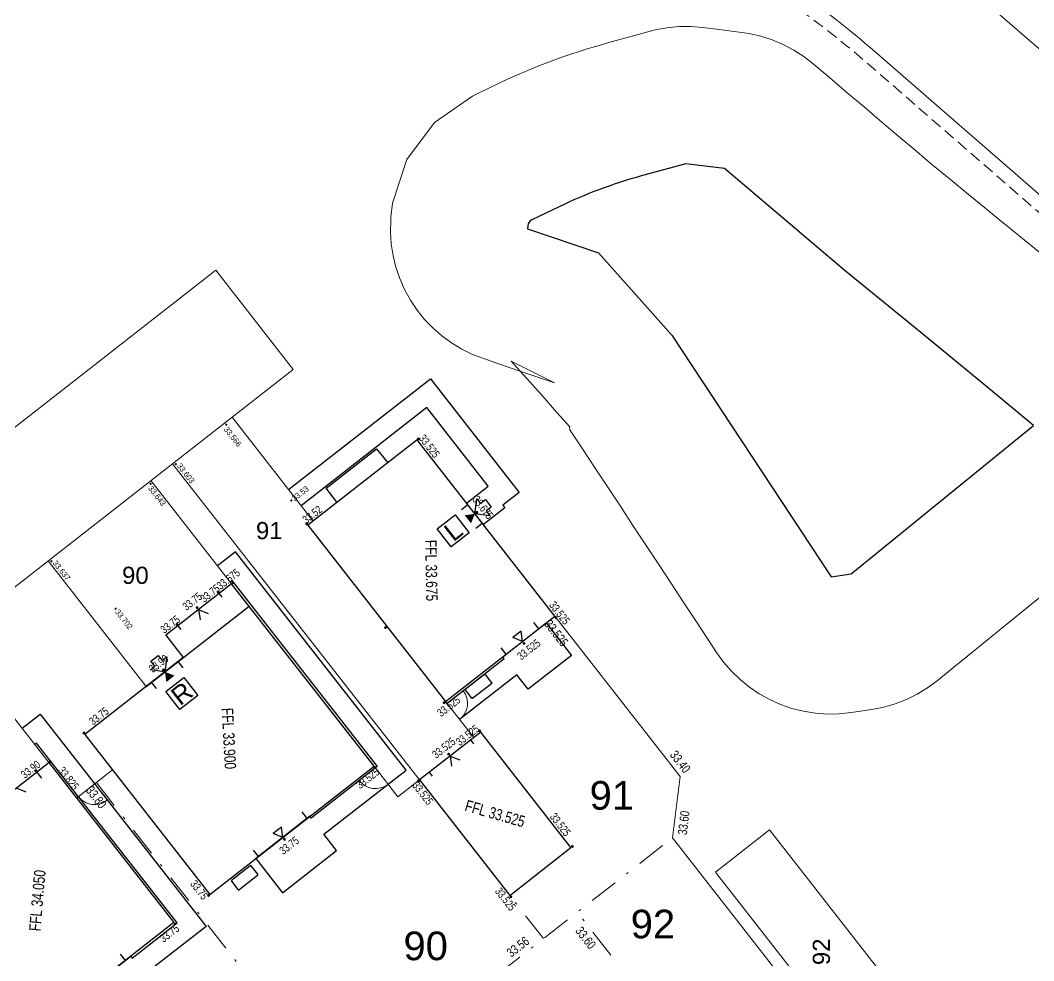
# Model space of a CAD drawing. Header units: metres. Extents: x 337936 to 338610, y 373199 to 374026.
# Drawn here: x 338038.3 to 338082.6, y 373795.63 to 373836.73 of the extents above; entities that cross this region are included whole.
import ezdxf

# ---------------------------------------------------------------- set-up
doc = ezdxf.new("R2010")
doc.units = ezdxf.units.M
doc.linetypes.add('DASHDOT', pattern=[25.4, 12.7, -6.35, 0, -6.35])
doc.linetypes.add('DASHED', pattern=[0.75, 0.5, -0.25])
for name, color, linetype in [('A-WH_HT-Access-Main', 252, 'Continuous'), ('A-WH_HT-Services-ASHP', 252, 'Continuous'), ('A-WH_HT-Wall-Structure', 252, 'Continuous'), ('DGL-Paths', 252, 'Continuous'), ('EARTHWORKS', 252, 'Continuous'), ('EXTERNAL_WORKS_BACK_OF_FOOTWAY_LEVELS', 7, 'Continuous'), ('HOUSE_EXTERNAL_LEVELS', 7, 'Continuous'), ('HOUSE_SLAB_LEVEL', 7, 'Continuous'), ('PLOT_BOUNDARY_ANNOTATION', 7, 'Continuous')]:
    doc.layers.add(name, color=color, linetype=linetype)
doc.layers.add('A-WH_HT-Wall-Door Openings', color=252, linetype='Continuous', plot=False)
for name, color, linetype, lineweight in [('Basin Adoption Boundary', 252, 'Continuous', 0), ('DGL_BT Gates', 252, 'Continuous', 9), ('DGL_BT Rear Fencing', 252, 'DASHDOT', 9), ('DGL_BT-Screen Fence', 252, 'FENCELINE2', 9), ('DGL_DRIVE', 252, 'Continuous', 9), ('DGL_Plot Parking', 252, 'Continuous', 9), ('DGL_PlotNo', 252, 'Continuous', 9), ('DGL_ROAD_KERBLINE', 252, 'Continuous', 9), ('DGL_VERGE', 252, 'DASHED', 9)]:
    doc.layers.add(name, color=color, linetype=linetype, lineweight=lineweight)
doc.layers.add('HOUSE_DOORS', color=3, linetype='Continuous', true_color=0x00ff00)
doc.styles.add('AnnotativeArial', font='arial.ttf', dxfattribs={"height": 2})
doc.styles.add('ESTROAD', font='arial.ttf', dxfattribs={"width": 0.75})
doc.styles.get("Standard").update_dxf_attribs({"font": 'arial.ttf'})
doc.linetypes.add('FENCELINE2', pattern='A,6.35,-2.54,[132,ltypeshp.shx,S=2.54,R=0,X=-2.54,Y=0],-2.54,25.4', length=36.83)

msp = doc.modelspace()

# ---------------------------------------------------------------- hatches: boundary and pattern name
at = {"layer": 'EXTERNAL_WORKS_BACK_OF_FOOTWAY_LEVELS'}
h = msp.add_hatch(color=256, dxfattribs=at)
edge = h.paths.add_edge_path(flags=17)
edge.add_ellipse((338047.305, 373819.059), major_axis=(0.0354, 0.0354), ratio=1, start_angle=45, end_angle=225, ccw=False)
edge.add_ellipse((338047.305, 373819.059), major_axis=(0.0354, 0.0354), ratio=1, start_angle=225, end_angle=405, ccw=False)
h = msp.add_hatch(color=256, dxfattribs=at)
edge = h.paths.add_edge_path(flags=17)
edge.add_ellipse((338045.097, 373817.333), major_axis=(0.0354, 0.0354), ratio=1, start_angle=45, end_angle=225, ccw=False)
edge.add_ellipse((338045.097, 373817.333), major_axis=(0.0354, 0.0354), ratio=1, start_angle=225, end_angle=405, ccw=False)
h = msp.add_hatch(color=256, dxfattribs=at)
edge = h.paths.add_edge_path(flags=17)
edge.add_ellipse((338043.995, 373816.473), major_axis=(0.0354, 0.0354), ratio=1, start_angle=45, end_angle=225, ccw=False)
edge.add_ellipse((338043.995, 373816.473), major_axis=(0.0354, 0.0354), ratio=1, start_angle=225, end_angle=405, ccw=False)
h = msp.add_hatch(color=256, dxfattribs=at)
edge = h.paths.add_edge_path(flags=17)
edge.add_ellipse((338050.149, 373815.744), major_axis=(0.0354, 0.0354), ratio=1, start_angle=45, end_angle=225, ccw=False)
edge.add_ellipse((338050.149, 373815.744), major_axis=(0.0354, 0.0354), ratio=1, start_angle=225, end_angle=405, ccw=False)
h = msp.add_hatch(color=256, dxfattribs=at)
edge = h.paths.add_edge_path(flags=17)
edge.add_ellipse((338039.661, 373813.087), major_axis=(0.0354, 0.0354), ratio=1, start_angle=45, end_angle=225, ccw=False)
edge.add_ellipse((338039.661, 373813.087), major_axis=(0.0354, 0.0354), ratio=1, start_angle=225, end_angle=405, ccw=False)
h = msp.add_hatch(color=256, dxfattribs=at)
edge = h.paths.add_edge_path(flags=17)
edge.add_ellipse((338042.47, 373811.013), major_axis=(0.0354, 0.0354), ratio=1, start_angle=45, end_angle=225, ccw=False)
edge.add_ellipse((338042.47, 373811.013), major_axis=(0.0354, 0.0354), ratio=1, start_angle=225, end_angle=405, ccw=False)
at = {"layer": 'HOUSE_DOORS'}
for points in [[(338058.174, 373815.16), (338058.006, 373814.743), (338057.729, 373815.098)], [(338044.624, 373808.255), (338045.042, 373808.086), (338044.687, 373807.809)]]:
    msp.add_hatch(color=256, dxfattribs=at).paths.add_polyline_path(points, flags=17)
at = {"layer": 'HOUSE_EXTERNAL_LEVELS'}
h = msp.add_hatch(color=256, dxfattribs=at)
edge = h.paths.add_edge_path(flags=17)
edge.add_ellipse((338055.707, 373818.437), major_axis=(-0.0448, 0.0448), ratio=1, start_angle=-97, end_angle=83, ccw=False)
edge.add_ellipse((338055.707, 373818.437), major_axis=(-0.0448, 0.0448), ratio=1, start_angle=83, end_angle=263, ccw=False)
h = msp.add_hatch(color=256, dxfattribs=at)
edge = h.paths.add_edge_path(flags=17)
edge.add_ellipse((338058.26, 373815.227), major_axis=(0.0448, 0.0448), ratio=1, start_angle=83, end_angle=263, ccw=False)
edge.add_ellipse((338058.26, 373815.227), major_axis=(0.0448, 0.0448), ratio=1, start_angle=263, end_angle=443, ccw=False)
h = msp.add_hatch(color=256, dxfattribs=at)
edge = h.paths.add_edge_path(flags=17)
edge.add_ellipse((338050.825, 373814.716), major_axis=(0.0448, 0.0448), ratio=1, start_angle=83, end_angle=263, ccw=False)
edge.add_ellipse((338050.825, 373814.716), major_axis=(0.0448, 0.0448), ratio=1, start_angle=263, end_angle=443, ccw=False)
h = msp.add_hatch(color=256, dxfattribs=at)
edge = h.paths.add_edge_path(flags=17)
edge.add_ellipse((338047.596, 373812.147), major_axis=(0.0448, 0.0448), ratio=1, start_angle=83, end_angle=263, ccw=False)
edge.add_ellipse((338047.596, 373812.147), major_axis=(0.0448, 0.0448), ratio=1, start_angle=263, end_angle=443, ccw=False)
h = msp.add_hatch(color=256, dxfattribs=at)
edge = h.paths.add_edge_path(flags=17)
edge.add_ellipse((338046.955, 373811.74), major_axis=(0.0448, 0.0448), ratio=1, start_angle=83, end_angle=263, ccw=False)
edge.add_ellipse((338046.955, 373811.74), major_axis=(0.0448, 0.0448), ratio=1, start_angle=263, end_angle=443, ccw=False)
h = msp.add_hatch(color=256, dxfattribs=at)
edge = h.paths.add_edge_path(flags=17)
edge.add_ellipse((338046.031, 373811.062), major_axis=(-0.0448, 0.0448), ratio=1, start_angle=83, end_angle=263, ccw=False)
edge.add_ellipse((338046.031, 373811.062), major_axis=(-0.0448, 0.0448), ratio=1, start_angle=-97, end_angle=83, ccw=False)
h = msp.add_hatch(color=256, dxfattribs=at)
edge = h.paths.add_edge_path(flags=17)
edge.add_ellipse((338045.151, 373810.33), major_axis=(0.0448, 0.0448), ratio=1, start_angle=83, end_angle=263, ccw=False)
edge.add_ellipse((338045.151, 373810.33), major_axis=(0.0448, 0.0448), ratio=1, start_angle=263, end_angle=443, ccw=False)
h = msp.add_hatch(color=256, dxfattribs=at)
edge = h.paths.add_edge_path(flags=17)
edge.add_ellipse((338061.715, 373810.629), major_axis=(-0.0448, 0.0448), ratio=1, start_angle=-97, end_angle=83, ccw=False)
edge.add_ellipse((338061.715, 373810.629), major_axis=(-0.0448, 0.0448), ratio=1, start_angle=83, end_angle=263, ccw=False)
h = msp.add_hatch(color=256, dxfattribs=at)
edge = h.paths.add_edge_path(flags=17)
edge.add_ellipse((338054.267, 373810.188), major_axis=(-0.0448, 0.0448), ratio=1, start_angle=-45, end_angle=135, ccw=False)
edge.add_ellipse((338054.267, 373810.188), major_axis=(-0.0448, 0.0448), ratio=1, start_angle=135, end_angle=315, ccw=False)
h = msp.add_hatch(color=256, dxfattribs=at)
edge = h.paths.add_edge_path(flags=17)
edge.add_ellipse((338060.322, 373809.496), major_axis=(-0.0448, 0.0448), ratio=1, start_angle=-97, end_angle=83, ccw=False)
edge.add_ellipse((338060.322, 373809.496), major_axis=(-0.0448, 0.0448), ratio=1, start_angle=83, end_angle=263, ccw=False)
h = msp.add_hatch(color=256, dxfattribs=at)
edge = h.paths.add_edge_path(flags=17)
edge.add_ellipse((338044.558, 373808.34), major_axis=(-0.0448, 0.0448), ratio=1, start_angle=83, end_angle=263, ccw=False)
edge.add_ellipse((338044.558, 373808.34), major_axis=(-0.0448, 0.0448), ratio=1, start_angle=-97, end_angle=83, ccw=False)
h = msp.add_hatch(color=256, dxfattribs=at)
edge = h.paths.add_edge_path(flags=17)
edge.add_ellipse((338056.832, 373806.908), major_axis=(0.0448, 0.0448), ratio=1, start_angle=263, end_angle=443, ccw=False)
edge.add_ellipse((338056.832, 373806.908), major_axis=(0.0448, 0.0448), ratio=1, start_angle=83, end_angle=263, ccw=False)
h = msp.add_hatch(color=256, dxfattribs=at)
edge = h.paths.add_edge_path(flags=17)
edge.add_ellipse((338041.082, 373805.58), major_axis=(0.0448, 0.0448), ratio=1, start_angle=83, end_angle=263, ccw=False)
edge.add_ellipse((338041.082, 373805.58), major_axis=(0.0448, 0.0448), ratio=1, start_angle=263, end_angle=443, ccw=False)
h = msp.add_hatch(color=256, dxfattribs=at)
edge = h.paths.add_edge_path(flags=17)
edge.add_ellipse((338058.387, 373805.678), major_axis=(0.0448, 0.0448), ratio=1, start_angle=263, end_angle=443, ccw=False)
edge.add_ellipse((338058.387, 373805.678), major_axis=(0.0448, 0.0448), ratio=1, start_angle=83, end_angle=263, ccw=False)
h = msp.add_hatch(color=256, dxfattribs=at)
edge = h.paths.add_edge_path(flags=17)
edge.add_ellipse((338057.028, 373804.66), major_axis=(-0.0448, 0.0448), ratio=1, start_angle=83, end_angle=263, ccw=False)
edge.add_ellipse((338057.028, 373804.66), major_axis=(-0.0448, 0.0448), ratio=1, start_angle=-97, end_angle=83, ccw=False)
h = msp.add_hatch(color=256, dxfattribs=at)
edge = h.paths.add_edge_path(flags=17)
edge.add_ellipse((338039.608, 373804.336), major_axis=(-0.0448, 0.0448), ratio=1, start_angle=-97, end_angle=83, ccw=False)
edge.add_ellipse((338039.608, 373804.336), major_axis=(-0.0448, 0.0448), ratio=1, start_angle=83, end_angle=263, ccw=False)
h = msp.add_hatch(color=256, dxfattribs=at)
edge = h.paths.add_edge_path(flags=17)
edge.add_ellipse((338038.981, 373803.94), major_axis=(0.0448, 0.0448), ratio=1, start_angle=83, end_angle=263, ccw=False)
edge.add_ellipse((338038.981, 373803.94), major_axis=(0.0448, 0.0448), ratio=1, start_angle=263, end_angle=443, ccw=False)
h = msp.add_hatch(color=256, dxfattribs=at)
edge = h.paths.add_edge_path(flags=17)
edge.add_ellipse((338053.81, 373804.073), major_axis=(0.0448, 0.0448), ratio=1, start_angle=263, end_angle=443, ccw=False)
edge.add_ellipse((338053.81, 373804.073), major_axis=(0.0448, 0.0448), ratio=1, start_angle=83, end_angle=263, ccw=False)
h = msp.add_hatch(color=256, dxfattribs=at)
edge = h.paths.add_edge_path(flags=17)
edge.add_ellipse((338055.7, 373803.485), major_axis=(-0.0448, 0.0448), ratio=1, start_angle=-97, end_angle=83, ccw=False)
edge.add_ellipse((338055.7, 373803.485), major_axis=(-0.0448, 0.0448), ratio=1, start_angle=83, end_angle=263, ccw=False)
h = msp.add_hatch(color=256, dxfattribs=at)
edge = h.paths.add_edge_path(flags=17)
edge.add_ellipse((338049.846, 373800.932), major_axis=(-0.0448, 0.0448), ratio=1, start_angle=-97, end_angle=83, ccw=False)
edge.add_ellipse((338049.846, 373800.932), major_axis=(-0.0448, 0.0448), ratio=1, start_angle=83, end_angle=263, ccw=False)
h = msp.add_hatch(color=256, dxfattribs=at)
edge = h.paths.add_edge_path(flags=17)
edge.add_ellipse((338062.432, 373800.62), major_axis=(-0.0448, 0.0448), ratio=1, start_angle=83, end_angle=263, ccw=False)
edge.add_ellipse((338062.432, 373800.62), major_axis=(-0.0448, 0.0448), ratio=1, start_angle=-97, end_angle=83, ccw=False)
h = msp.add_hatch(color=256, dxfattribs=at)
edge = h.paths.add_edge_path(flags=17)
edge.add_ellipse((338046.534, 373798.481), major_axis=(-0.0448, 0.0448), ratio=1, start_angle=83, end_angle=263, ccw=False)
edge.add_ellipse((338046.534, 373798.481), major_axis=(-0.0448, 0.0448), ratio=1, start_angle=-97, end_angle=83, ccw=False)
h = msp.add_hatch(color=256, dxfattribs=at)
edge = h.paths.add_edge_path(flags=17)
edge.add_ellipse((338059.744, 373798.427), major_axis=(-0.0448, 0.0448), ratio=1, start_angle=-97, end_angle=83, ccw=False)
edge.add_ellipse((338059.744, 373798.427), major_axis=(-0.0448, 0.0448), ratio=1, start_angle=83, end_angle=263, ccw=False)
h = msp.add_hatch(color=256, dxfattribs=at)
edge = h.paths.add_edge_path(flags=17)
edge.add_ellipse((338045.061, 373797.237), major_axis=(0.0448, 0.0448), ratio=1, start_angle=263, end_angle=443, ccw=False)
edge.add_ellipse((338045.061, 373797.237), major_axis=(0.0448, 0.0448), ratio=1, start_angle=83, end_angle=263, ccw=False)

# ---------------------------------------------------------------- linework, layer by layer
at = {"layer": 'A-WH_HT-Access-Main'}
for points in [[(338058.174, 373815.16), (338058.255, 373815.813), (338058.415, 373815.608), (338058.635, 373815.78), (338058.887, 373815.458), (338058.667, 373815.285), (338058.827, 373815.08), (338058.174, 373815.16)], [(338044.624, 373808.255), (338043.972, 373808.335), (338044.177, 373808.495), (338044.004, 373808.716), (338044.327, 373808.968), (338044.499, 373808.747), (338044.705, 373808.908), (338044.624, 373808.255)]]:
    msp.add_lwpolyline(points, dxfattribs=at)
at = {"layer": 'A-WH_HT-Services-ASHP'}
for points in [[(338057.758, 373807.466, -0.414214), (338057.763, 373807.508), (338058.579, 373808.145, -0.414214), (338058.621, 373808.14), (338058.903, 373807.779, -0.414214), (338058.898, 373807.737), (338058.082, 373807.1, -0.414214), (338058.04, 373807.105)], [(338048.398, 373799.772, 0.414214), (338048.356, 373799.778), (338047.54, 373799.14, 0.414214), (338047.535, 373799.098), (338047.817, 373798.737, 0.414214), (338047.859, 373798.732), (338048.675, 373799.369, 0.414214), (338048.68, 373799.412)]]:
    msp.add_lwpolyline(points, format="xyb", close=True, dxfattribs=at)
at = {"layer": 'A-WH_HT-Wall-Door Openings', "linetype": 'ByBlock'}
for p, q in [((338057.582, 373815.346), (338057.86, 373815.563)), ((338058.212, 373814.541), (338058.49, 373814.758)), ((338047.133, 373811.512), (338047, 373811.682)), ((338060.968, 373810.139), (338060.751, 373810.417)), ((338045.328, 373810.102), (338045.196, 373810.272)), ((338059.542, 373809.025), (338059.325, 373809.302)), ((338045.422, 373808.43), (338045.205, 373808.708)), ((338044.261, 373807.524), (338044.044, 373807.802)), ((338039.243, 373803.604), (338039.026, 373803.882)), ((338050.847, 373801.851), (338050.63, 373802.129)), ((338048.712, 373800.183), (338048.495, 373800.461)), ((338042.896, 373795.639), (338042.679, 373795.917))]:
    msp.add_line(p, q, dxfattribs=at)
at = {"layer": 'A-WH_HT-Wall-Structure'}
for p, q in [((338058.13, 373805.11), (338057.997, 373805.28)), ((338056.325, 373803.701), (338056.193, 373803.87))]:
    msp.add_line(p, q, dxfattribs=at)
at = {"layer": 'A-WH_HT-Wall-Structure', "lineweight": -3}
for points in [[(338061.669, 373810.687), (338055.649, 373818.392), (338050.87, 373814.658), (338056.89, 373806.953)], [(338033.087, 373799.241), (338039.55, 373804.291), (338045.016, 373797.295), (338038.553, 373792.245)]]:
    msp.add_lwpolyline(points, close=True, dxfattribs=at)
msp.add_lwpolyline([(338052.156, 373815.662), (338051.671, 373816.283), (338053.879, 373818.008), (338054.364, 373817.388)], dxfattribs=at)
at = {"layer": 'A-WH_HT-Wall-Structure'}
for points in [[(338047.538, 373812.101), (338044.658, 373809.852), (338045.42, 373808.877), (338041.127, 373805.522), (338046.592, 373798.527), (338053.765, 373804.131)], [(338059.699, 373798.485), (338062.374, 373800.575), (338058.433, 373805.62), (338055.757, 373803.53)]]:
    msp.add_lwpolyline(points, close=True, dxfattribs=at)
msp.add_lwpolyline([(338043.787, 373807.6), (338048.3, 373811.126)], dxfattribs=at)
at = {"layer": 'Basin Adoption Boundary', "flags": 128}
for points in [[(338081.3, 373827.856), (338081.3, 373827.856), (338080.526, 373828.489), (338079.751, 373829.122), (338078.977, 373829.755), (338078.203, 373830.387), (338078.17, 373830.414), (338077.489, 373830.992), (338076.727, 373831.639), (338075.964, 373832.286), (338075.201, 373832.932), (338074.438, 373833.579), (338073.675, 373834.225), (338072.968, 373834.824), (338072.554, 373835.145), (338072.114, 373835.428), (338071.651, 373835.672), (338071.169, 373835.875), (338070.67, 373836.035), (338070.16, 373836.151), (338068.846, 373836.325), (338068.139, 373836.414), (338067.617, 373836.457), (338067.094, 373836.454), (338066.572, 373836.405), (338066.057, 373836.311), (338064.828, 373835.978), (338063.864, 373835.712), (338063.805, 373835.695), (338063.445, 373835.593), (338063.087, 373835.487), (338062.73, 373835.375), (338062.375, 373835.258), (338062.022, 373835.137), (338061.67, 373835.01), (338061.32, 373834.879), (338060.972, 373834.743), (338060.625, 373834.602), (338060.281, 373834.457), (338059.939, 373834.307), (338059.598, 373834.152), (338059.261, 373833.993), (338058.359, 373833.56), (338058.069, 373833.421), (338056.413, 373832.268), (338055.205, 373830.651), (338054.569, 373828.736), (338054.502, 373828.134), (338054.493, 373828.007), (338054.483, 373827.484), (338054.518, 373826.962), (338054.598, 373826.444), (338054.724, 373825.936), (338054.893, 373825.441), (338055.104, 373824.962), (338055.357, 373824.504), (338055.648, 373824.069), (338055.976, 373823.661), (338056.339, 373823.284), (338056.733, 373822.939), (338057.156, 373822.63), (338057.603, 373822.359), (338058.073, 373822.129), (338059.501, 373821.621), (338060.448, 373821.3), (338061.395, 373820.978), (338061.657, 373820.89), (338059.765, 373821.837), (338060.43, 373821.09), (338061.094, 373820.343), (338061.759, 373819.595), (338062.307, 373818.979), (338062.331, 373818.829), (338062.882, 373817.994), (338063.432, 373817.159), (338063.982, 373816.324), (338064.533, 373815.49), (338065.083, 373814.655), (338065.633, 373813.82), (338066.184, 373812.985), (338066.734, 373812.15), (338067.285, 373811.315), (338067.835, 373810.48), (338068.385, 373809.645), (338068.741, 373809.105), (338069.048, 373808.681), (338069.391, 373808.285), (338069.767, 373807.921), (338070.173, 373807.591), (338070.606, 373807.297), (338071.064, 373807.043), (338071.541, 373806.829), (338072.036, 373806.658), (338072.544, 373806.53), (338073.06, 373806.447), (338073.583, 373806.41), (338074.106, 373806.418), (338074.627, 373806.472), (338075.533, 373806.611), (338076.047, 373806.713), (338076.549, 373806.859), (338077.037, 373807.049), (338077.507, 373807.28), (338077.954, 373807.552), (338078.377, 373807.861), (338079.181, 373808.514), (338079.957, 373809.144), (338080.733, 373809.775), (338081.51, 373810.405), (338082.286, 373811.035), (338083.062, 373811.666)], [(338082.881, 373826.564), (338082.107, 373827.196), (338081.333, 373827.829), (338081.3, 373827.856)]]:
    msp.add_lwpolyline(points, dxfattribs=at)
at = {"layer": 'DGL-Paths'}
for points in [[(338050.029, 373816.222), (338056.227, 373821.064), (338060.106, 373816.098), (338059.397, 373815.544), (338059.489, 373815.426), (338058.544, 373814.687), (338057.805, 373815.633), (338058.751, 373816.372), (338056.072, 373819.801), (338050.583, 373815.513)], [(338047.476, 373812.18), (338047.555, 373812.242), (338053.905, 373804.113), (338051.023, 373801.862), (338050.962, 373801.94), (338048.598, 373800.093), (338049.767, 373798.597), (338052.131, 373800.444), (338051.577, 373801.152), (338055.169, 373803.958), (338047.71, 373813.505), (338046.922, 373812.889)], [(338056.952, 373806.874), (338059.459, 373808.833), (338059.398, 373808.913), (338061.289, 373810.39), (338062.397, 373808.972), (338060.506, 373807.494), (338060.014, 373808.124), (338057.506, 373806.165)], [(338038.381, 373805.788), (338039.169, 373806.404), (338046.42, 373797.123), (338043.745, 373795.033), (338044.237, 373794.402), (338042.346, 373792.925), (338041.238, 373794.343), (338043.129, 373795.821), (338043.19, 373795.742), (338045.157, 373797.278), (338039.014, 373805.141), (338038.935, 373805.079)]]:
    msp.add_lwpolyline(points, dxfattribs=at)
at = {"layer": 'DGL_BT Gates'}
for centre, start, end in [((338056.952, 373806.874), 308, 38), ((338053.827, 373804.052), 218, 308), ((338041.551, 373803.355), 218, 308)]:
    msp.add_arc(centre, 0.9, start, end, dxfattribs=at)
at = {"layer": 'DGL_BT Rear Fencing', "ltscale": 0.1}
for p, q in [((338041.63, 373803.416), (338051.8, 373790.399)), ((338061.175, 373796.596), (338059.699, 373798.485)), ((338068.995, 373789.636), (338062.654, 373797.751))]:
    msp.add_line(p, q, dxfattribs=at)
msp.add_lwpolyline([(338059.14, 373795.005), (338066.738, 373800.942)], dxfattribs=at)
at = {"layer": 'DGL_BT-Screen Fence', "ltscale": 0.03}
msp.add_line((338042.339, 373803.97), (338040.763, 373802.739), dxfattribs=at)
for points in [[(338061.669, 373810.687), (338067.145, 373803.678), (338066.817, 373801.004), (338073.158, 373792.888)], [(338056.89, 373806.953), (338058.121, 373805.377)], [(338055.757, 373803.53), (338054.812, 373802.791), (338053.765, 373804.131)]]:
    msp.add_lwpolyline(points, dxfattribs=at)
at = {"layer": 'DGL_DRIVE'}
for p, q in [((338044.958, 373817.352), (338055.757, 373803.53)), ((338047.538, 373812.101), (338044.013, 373816.613)), ((338039.55, 373804.291), (338035.572, 373809.384))]:
    msp.add_line(p, q, dxfattribs=at)
for points in [[(338016.268, 373801.916), (338046.845, 373825.806), (338050.232, 373821.472), (338035.264, 373809.778)], [(338047.559, 373819.384), (338051.107, 373814.843)], [(338079.334, 373785.876), (338068.689, 373799.501), (338071.053, 373801.348), (338081.698, 373787.723)]]:
    msp.add_lwpolyline(points, dxfattribs=at)
at = {"layer": 'DGL_DRIVE', "flags": 128}
msp.add_lwpolyline([(338039.521, 373813.104), (338043.808, 373807.617)], dxfattribs=at)
at = {"layer": 'DGL_ROAD_KERBLINE'}
msp.add_line((338108.324, 373813.329), (338078.822, 373838.976), dxfattribs=at)
at = {"layer": 'DGL_ROAD_KERBLINE', "flags": 128}
msp.add_lwpolyline([(338109.701, 373780.164), (338097.651, 373778.255), (338095.479, 373777.911), (338094.729, 373782.652), (338096.901, 373782.996), (338108.95, 373784.905, 0.414214), (338113.938, 373791.769), (338113.466, 373794.75, 0.176327), (338105.175, 373809.707), (338075.673, 373835.353, 0.056785), (338068.209, 373840.483)], format="xyb", dxfattribs=at)
at = {"layer": 'DGL_VERGE', "flags": 128}
msp.add_lwpolyline([(338067.927, 373839.953, -0.056785), (338075.279, 373834.9), (338104.781, 373809.254, -0.176327), (338112.873, 373794.656), (338113.345, 373791.676, -0.414214), (338108.857, 373785.497), (338092.658, 373782.932), (338092.752, 373782.339)], format="xyb", dxfattribs=at)
at = {"layer": 'EARTHWORKS', "flags": 128}
msp.add_lwpolyline([(338077.503, 373823.21), (338074.373, 373825.769), (338069.089, 373830.247), (338067.39, 373830.461), (338065.402, 373829.912, 0.044534), (338061.857, 373828.584), (338060.665, 373828.012, 0.271221), (338060.489, 373827.751), (338060.481, 373827.624), (338063.584, 373826.572), (338066.79, 373822.966), (338073.751, 373812.407), (338074.622, 373812.541), (338082.596, 373819.016), (338080.632, 373820.652), (338077.503, 373823.21)], format="xyb", dxfattribs=at)
at = {"layer": 'HOUSE_DOORS'}
for p, q in [((338046.098, 373810.977), (338046.515, 373810.808)), ((338046.098, 373810.977), (338046.161, 373810.531)), ((338060.192, 373810.027), (338059.838, 373809.75)), ((338060.255, 373809.582), (338060.192, 373810.027)), ((338060.255, 373809.582), (338059.838, 373809.75)), ((338057.095, 373804.575), (338057.512, 373804.406)), ((338057.095, 373804.575), (338057.158, 373804.129)), ((338038.124, 373803.177), (338038.541, 373803.008)), ((338049.717, 373801.463), (338049.363, 373801.186)), ((338049.78, 373801.017), (338049.363, 373801.186)), ((338049.78, 373801.017), (338049.717, 373801.463))]:
    msp.add_line(p, q, dxfattribs=at)
at = {"layer": 'HOUSE_EXTERNAL_LEVELS', "color": 0, "flags": 128}
for points in [[(338056.527, 373814.508), (338057.315, 373815.123), (338057.931, 373814.335), (338057.143, 373813.72), (338056.527, 373814.508)], [(338044.661, 373807.396), (338045.449, 373808.011), (338046.065, 373807.223), (338045.277, 373806.608), (338044.661, 373807.396)]]:
    msp.add_lwpolyline(points, dxfattribs=at)

# ---------------------------------------------------------------- texts
at = {"layer": 'DGL_Plot Parking', "char_height": 0.75, "attachment_point": 5, "style": 'AnnotativeArial'}
for s, insert in [('91', (338049.186, 373814.423)), ('90', (338043.333, 373812.469))]:
    msp.add_mtext(s, dxfattribs=dict(at, insert=insert))
at = {"layer": 'DGL_Plot Parking', "insert": (338073.325, 373796.017), "char_height": 0.75, "attachment_point": 5, "rotation": 90, "style": 'AnnotativeArial'}
msp.add_mtext('92', dxfattribs=at)
at = {"layer": 'DGL_PlotNo', "char_height": 1.25, "width": 2.66537, "attachment_point": 5, "style": 'AnnotativeArial'}
for s, insert in [('91', (338064.161, 373802.845)), ('92', (338065.958, 373797.222)), ('90', (338056.024, 373796.268))]:
    msp.add_mtext(s, dxfattribs=dict(at, insert=insert))
at = {"layer": 'EXTERNAL_WORKS_BACK_OF_FOOTWAY_LEVELS', "linetype": 'Continuous', "style": 'ESTROAD', "width": 0.75}
for s, rotation, p in [('33.566', 308, (338047.184, 373818.851)), ('33.603', 308, (338045.133, 373817.249)), ('33.643', 308, (338043.874, 373816.265)), ('33.53', 38, (338050.295, 373815.702)), ('33.637', 308, (338039.698, 373813.002)), ('33.702', 308, (338042.427, 373810.867))]:
    msp.add_text(s, height=0.25, rotation=rotation, dxfattribs=at).set_placement(p)
at = {"layer": 'HOUSE_DOORS', "color": 100, "linetype": 'Continuous', "style": 'ESTROAD', "width": 0.75}
for s, rotation, p in [('33.675', 308, (338058.047, 373815.773)), ('33.75', 38, (338045.566, 373810.913)), ('33.525', 38, (338060.196, 373808.746)), ('33.90', 38, (338044.093, 373808.192)), ('33.525', 38, (338056.482, 373804.448)), ('33.75', 38, (338049.801, 373800.244))]:
    msp.add_text(s, height=0.35, rotation=rotation, dxfattribs=at).set_placement(p)
at = {"layer": 'HOUSE_EXTERNAL_LEVELS', "color": 0, "linetype": 'Continuous', "style": 'ESTROAD', "width": 0.75}
for s, rotation, p in [('33.525', 308, (338055.701, 373818.452)), ('33.52', 38, (338050.81, 373814.71)), ('33.675', 38, (338047.06, 373811.826)), ('33.75', 38, (338046.342, 373811.265)), ('33.525', 308, (338061.394, 373811.165)), ('33.75', 38, (338044.601, 373809.905)), ('33.525', 38, (338056.696, 373806.265)), ('33.75', 38, (338041.485, 373805.9)), ('33.525', 38, (338057.513, 373805)), ('33.90', 38, (338038.501, 373803.569)), ('33.825', 308, (338039.928, 373803.933)), ('33.525', 38, (338053.153, 373803.116)), ('33.525', 308, (338055.415, 373803.282)), ('33.525', 308, (338061.427, 373801.913)), ('33.75', 308, (338045.703, 373798.978)), ('33.525', 308, (338059.03, 373798.654)), ('33.75', 38, (338044.565, 373796.406))]:
    msp.add_text(s, height=0.35, rotation=rotation, dxfattribs=at).set_placement(p)
at = {"layer": 'HOUSE_EXTERNAL_LEVELS', "color": 0, "char_height": 0.8, "width": 0.8, "attachment_point": 5, "rotation": 38, "line_spacing_factor": 0.888}
for s, insert in [('\\W1.00;L', (338057.229, 373814.421)), ('\\W1.00;R', (338045.363, 373807.309))]:
    msp.add_mtext(s, dxfattribs=dict(at, insert=insert))
at = {"layer": 'HOUSE_SLAB_LEVEL', "color": 1, "linetype": 'Continuous', "true_color": 0xff0000, "style": 'ESTROAD', "width": 0.75}
for s, rotation, p in [('FFL 33.675', 271, (338056, 373814.019)), ('FFL 33.900', 273, (338047.103, 373806.666)), ('FFL 33.525', 344, (338057.7, 373802.188)), ('FFL 34.050', 85, (338039.18, 373796.903))]:
    msp.add_text(s, height=0.5, rotation=rotation, dxfattribs=at).set_placement(p)
at = {"layer": 'PLOT_BOUNDARY_ANNOTATION', "linetype": 'Continuous', "style": 'ESTROAD', "width": 0.75}
for s, rotation, p in [('33.525', 308, (338061.184, 373810.33)), ('33.40', 308, (338066.675, 373804.616)), ('33.80', 308, (338041.145, 373803.06)), ('33.60', 83, (338067.437, 373801.111)), ('33.60', 308, (338062.539, 373796.922)), ('33.56', 38, (338059.763, 373795.755))]:
    msp.add_text(s, height=0.4, rotation=rotation, dxfattribs=at).set_placement(p)

doc.saveas('drawing.dxf')
